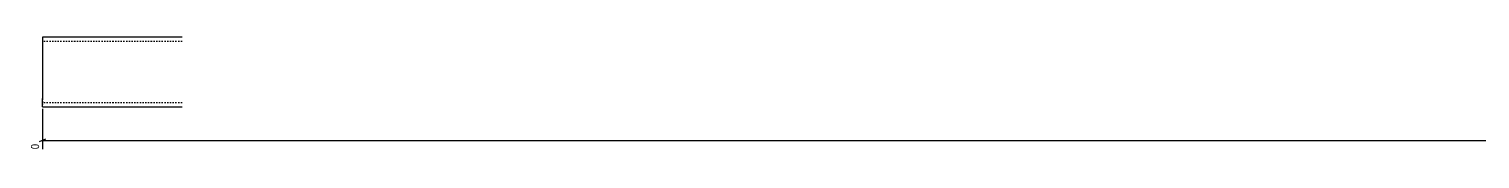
# Model space of a CAD drawing. Header units: millimetres. Extents: x 9 to 15628, y 7 to 211.
# Drawn here: x 10824 to 12901, y 29 to 192 of the extents above; entities that cross this region are included whole.
import ezdxf

# ---------------------------------------------------------------- set-up
doc = ezdxf.new("R2010")
doc.units = ezdxf.units.MM
doc.linetypes.add('DXK_LINE_DOT2', pattern=[3.9198, 1.9599, -1.9599])
doc.layers.add('MÅLSÆTNING', color=7, linetype='Continuous')
doc.layers.add('STÅL', color=7, linetype='Continuous')
doc.styles.add('Arial Narrow', font='ARIALN.TTF', dxfattribs={"height": 0.2})

msp = doc.modelspace()

# ---------------------------------------------------------------- linework, layer by layer
at = {"layer": 'MÅLSÆTNING', "color": 7, "linetype": 'Continuous'}
for p, q in [((10843.1, 88.6), (10843.1, 30.9)), ((10847.6, 45.2), (10838.6, 41.6)), ((10843.1, 43.4), (13158.1, 43.4))]:
    msp.add_line(p, q, dxfattribs=at)
at = {"layer": 'STÅL', "color": 2, "linetype": 'Continuous'}
for p, q in [((10843.1, 191.6), (10843.1, 179.6)), ((11043.1, 191.6), (10843.1, 191.6)), ((10843.1, 179.6), (10843.1, 103.6)), ((10843.1, 92.5), (10843.1, 103.6)), ((10843.1, 91.6), (10843.1, 92.5)), ((10843.1, 91.6), (11043.1, 91.6))]:
    msp.add_line(p, q, dxfattribs=at)
at = {"layer": 'STÅL', "color": 7, "linetype": 'DXK_LINE_DOT2'}
for p, q in [((10843.1, 191.6), (10843.1, 190.7)), ((10843.1, 190.7), (10843.1, 188.1)), ((11043.1, 185.6), (10843.1, 185.6)), ((10843.1, 103.6), (10843.1, 95.1)), ((11043.1, 97.6), (10843.1, 97.6))]:
    msp.add_line(p, q, dxfattribs=at)

# ---------------------------------------------------------------- next in the draw order: wipeouts: each hides what was drawn before it
at = {"color": 0, "linetype": 'Continuous'}
msp.add_wipeout([(10840.7, 40.6), (10823.9, 40.6), (10823.9, 28.5), (10840.7, 28.5)], dxfattribs=at).dxf.layer = 'MÅLSÆTNING'

# ---------------------------------------------------------------- next in the draw order: texts
at = {"layer": 'MÅLSÆTNING', "color": 3, "linetype": 'Continuous', "style": 'Arial Narrow'}
msp.add_text('0', height=11.5, rotation=90.0002, dxfattribs=at).set_placement((10838.3, 30.9))

doc.saveas('drawing.dxf')
